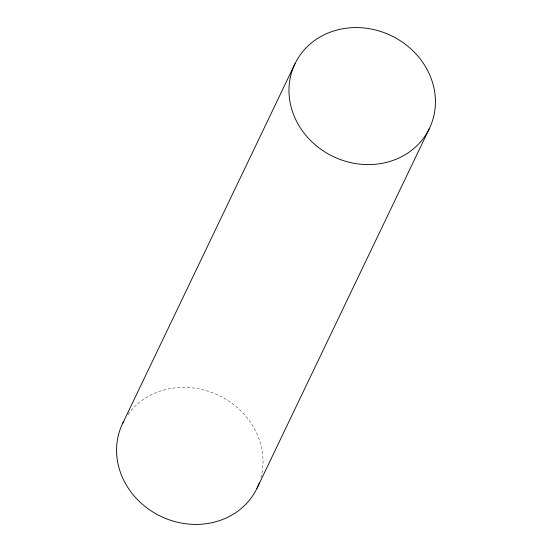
<?xml version="1.0" encoding="UTF-8"?>
<svg xmlns="http://www.w3.org/2000/svg" width="552" height="552" viewBox="0 0 552 552"><rect width="100%" height="100%" fill="white"/><g stroke="black" fill="none" stroke-linecap="round" stroke-linejoin="round"><path stroke-width="0.41" stroke-dasharray="2.76 2.07" d="M128.036 414.421A74.589 67.04 25.6 0 1 219.006 395.556A74.589 67.04 25.6 0 1 260.71 478.501"/><path stroke-width="0.83" d="M122.641 423.467L295.03 63.659M256.97 488.341L429.359 128.533A74.589 67.04 25.6 0 0 353.901 27.614A74.589 67.04 25.6 0 0 303.324 132.135A74.589 67.04 25.6 0 0 429.359 128.533M259.198 483.131A74.589 67.04 25.6 0 1 162.24 517.017A74.589 67.04 25.6 0 1 123.738 421.3"/></g></svg>
